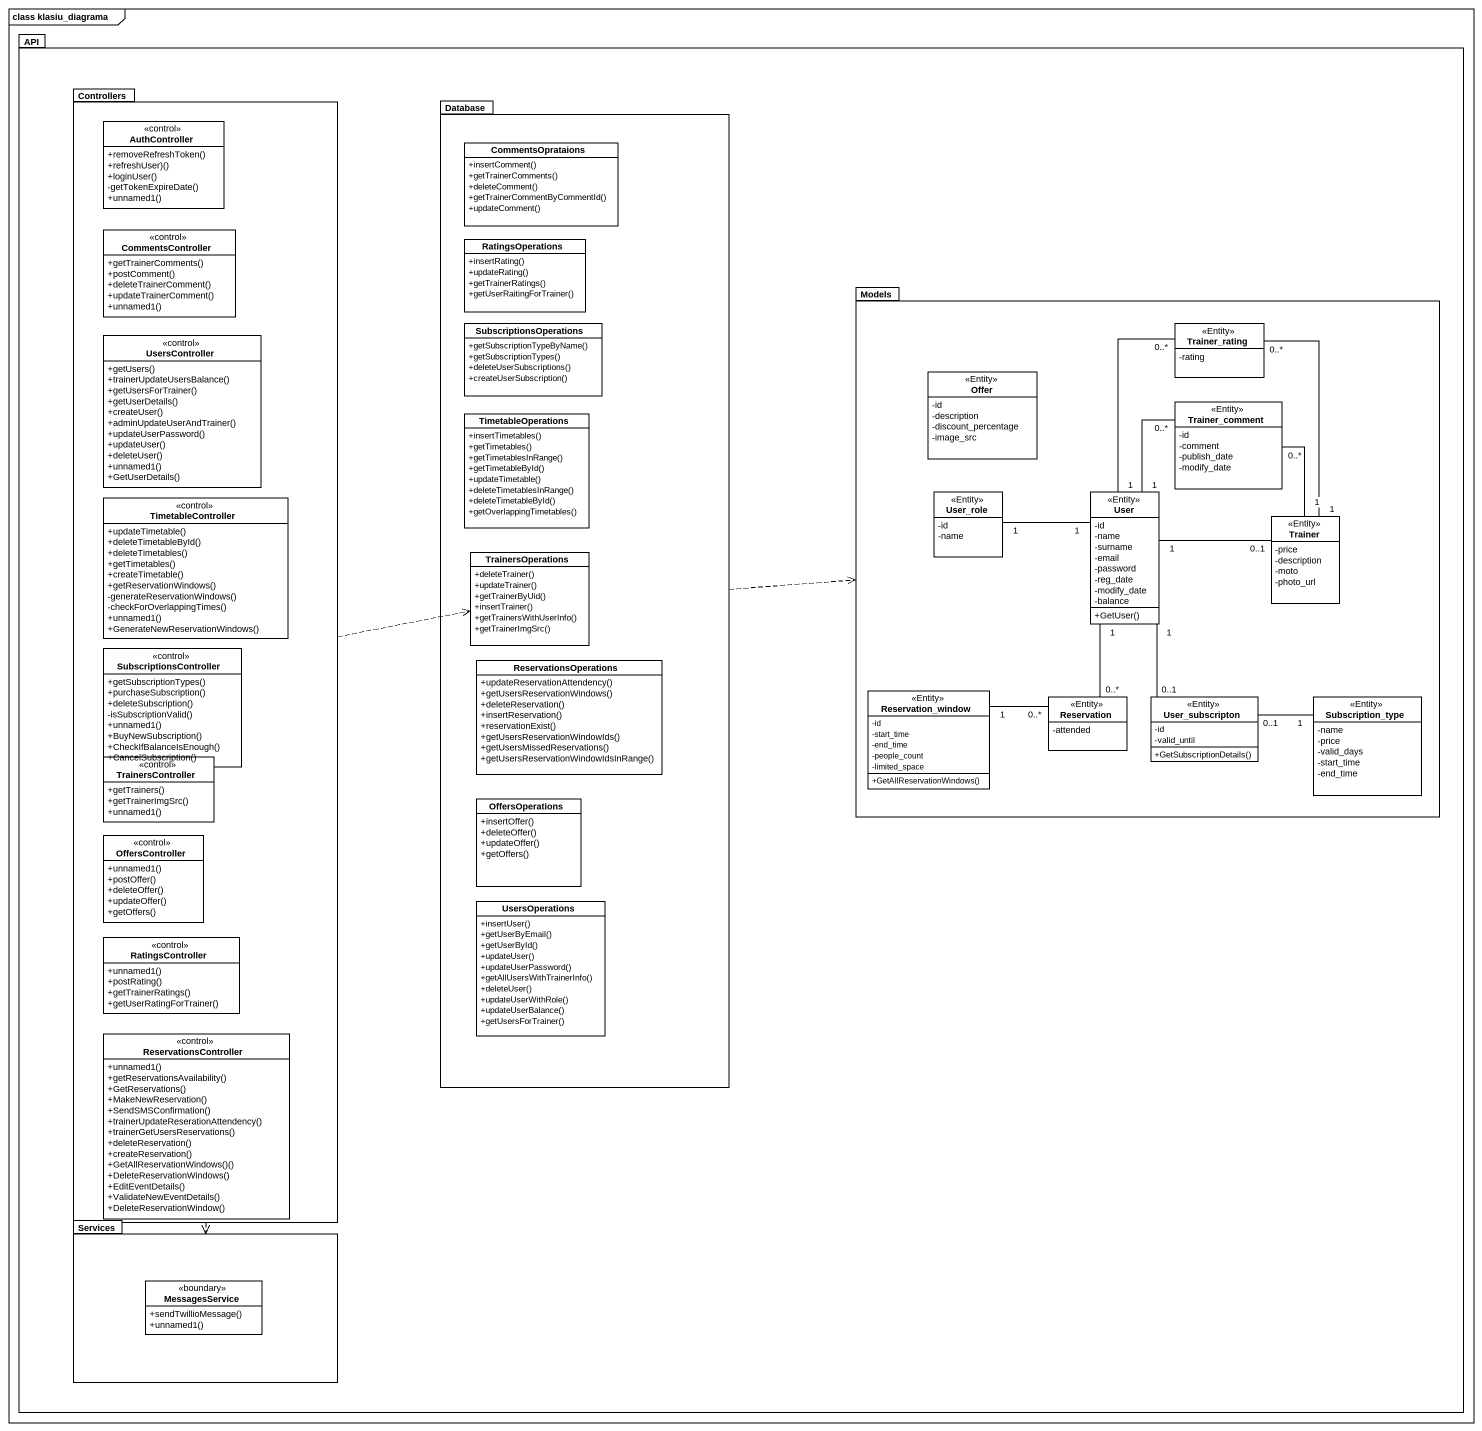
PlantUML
@startuml
mainframe class klasiu_diagrama
hide circle
hide empty members
skinparam classAttributeIconSize 0
package API {
  package Controllers {
    class AuthController <<control>> {
      +removeRefreshToken()
      +refreshUser)()
      +loginUser()
      -getTokenExpireDate()
      +unnamed1()
    }
    class CommentsController <<control>> {
      +getTrainerComments()
      +postComment()
      +deleteTrainerComment()
      +updateTrainerComment()
      +unnamed1()
    }
    class UsersController <<control>> {
      +getUsers()
      +trainerUpdateUsersBalance()
      +getUsersForTrainer()
      +getUserDetails()
      +createUser()
      +adminUpdateUserAndTrainer()
      +updateUserPassword()
      +updateUser()
      +deleteUser()
      +unnamed1()
      +GetUserDetails()
    }
    class TimetableController <<control>> {
      +updateTimetable()
      +deleteTimetableById()
      +deleteTimetables()
      +getTimetables()
      +createTimetable()
      +getReservationWindows()
      -generateReservationWindows()
      -checkForOverlappingTimes()
      +unnamed1()
      +GenerateNewReservationWindows()
    }
    class SubscriptionsController <<control>> {
      +getSubscriptionTypes()
      +purchaseSubscription()
      +deleteSubscription()
      -isSubscriptionValid()
      +unnamed1()
      +BuyNewSubscription()
      +CheckIfBalanceIsEnough()
      +CancelSubscription()
    }
    class TrainersController <<control>> {
      +getTrainers()
      +getTrainerImgSrc()
      +unnamed1()
    }
    class OffersController <<control>> {
      +unnamed1()
      +postOffer()
      +deleteOffer()
      +updateOffer()
      +getOffers()
    }
    class RatingsController <<control>> {
      +unnamed1()
      +postRating()
      +getTrainerRatings()
      +getUserRatingForTrainer()
    }
    class ReservationsController <<control>> {
      +unnamed1()
      +getReservationsAvailability()
      +GetReservations()
      +MakeNewReservation()
      +SendSMSConfirmation()
      +trainerUpdateReserationAttendency()
      +trainerGetUsersReservations()
      +deleteReservation()
      +createReservation()
      +GetAllReservationWindows()()
      +DeleteReservationWindows()
      +EditEventDetails()
      +ValidateNewEventDetails()
      +DeleteReservationWindow()
    }
  }
  package "Database" as Database_ {
    class CommentsOprataions {
      +insertComment()
      +getTrainerComments()
      +deleteComment()
      +getTrainerCommentByCommentId()
      +updateComment()
    }
    class RatingsOperations {
      +insertRating()
      +updateRating()
      +getTrainerRatings()
      +getUserRaitingForTrainer()
    }
    class SubscriptionsOperations {
      +getSubscriptionTypeByName()
      +getSubscriptionTypes()
      +deleteUserSubscriptions()
      +createUserSubscription()
    }
    class TimetableOperations {
      +insertTimetables()
      +getTimetables()
      +getTimetablesInRange()
      +getTimetableById()
      +updateTimetable()
      +deleteTimetablesInRange()
      +deleteTimetableById()
      +getOverlappingTimetables()
    }
    class TrainersOperations {
      +deleteTrainer()
      +updateTrainer()
      +getTrainerByUid()
      +insertTrainer()
      +getTrainersWithUserInfo()
      +getTrainerImgSrc()
    }
    class ReservationsOperations {
      +updateReservationAttendency()
      +getUsersReservationWindows()
      +deleteReservation()
      +insertReservation()
      +reservationExist()
      +getUsersReservationWindowIds()
      +getUsersMissedReservations()
      +getUsersReservationWindowIdsInRange()
    }
    class OffersOperations {
      +insertOffer()
      +deleteOffer()
      +updateOffer()
      +getOffers()
    }
    class UsersOperations {
      +insertUser()
      +getUserByEmail()
      +getUserById()
      +updateUser()
      +updateUserPassword()
      +getAllUsersWithTrainerInfo()
      +deleteUser()
      +updateUserWithRole()
      +updateUserBalance()
      +getUsersForTrainer()
    }
  }
  package Models {
    class Trainer_rating <<Entity>> {
      -rating
    }
    class Offer <<Entity>> {
      -id
      -description
      -discount_percentage
      -image_src
    }
    class Trainer_comment <<Entity>> {
      -id
      -comment
      -publish_date
      -modify_date
    }
    class User_role <<Entity>> {
      -id
      -name
    }
    class User <<Entity>> {
      -id
      -name
      -surname
      -email
      -password
      -reg_date
      -modify_date
      -balance
      +GetUser()
    }
    class Trainer <<Entity>> {
      -price
      -description
      -moto
      -photo_url
    }
    class Reservation_window <<Entity>> {
      -id
      -start_time
      -end_time
      -people_count
      -limited_space
      +GetAllReservationWindows()
    }
    class Reservation <<Entity>> {
      -attended
    }
    class User_subscripton <<Entity>> {
      -id
      -valid_until
      +GetSubscriptionDetails()
    }
    class Subscription_type <<Entity>> {
      -name
      -price
      -valid_days
      -start_time
      -end_time
    }
  }
  package Services {
    class MessagesService <<boundary>> {
      +sendTwillioMessage()
      +unnamed1()
    }
  }
}
Controllers .right.> TrainersOperations
Controllers ..> Services
Database_ .right.> Models
User_role "1" -right- "1" User
User "1" -up- "0..*" Trainer_rating
User "1" -up- "0..*" Trainer_comment
User "1" -right- "0..1" Trainer
User "1" -- "0..*" Reservation
User "1" -- "0..1" User_subscripton
Trainer "1" -up- "0..*" Trainer_rating
Trainer "1" -up- "0..*" Trainer_comment
Reservation_window "1" -right- "0..*" Reservation
User_subscripton "0..1" -right- "1" Subscription_type
@enduml
